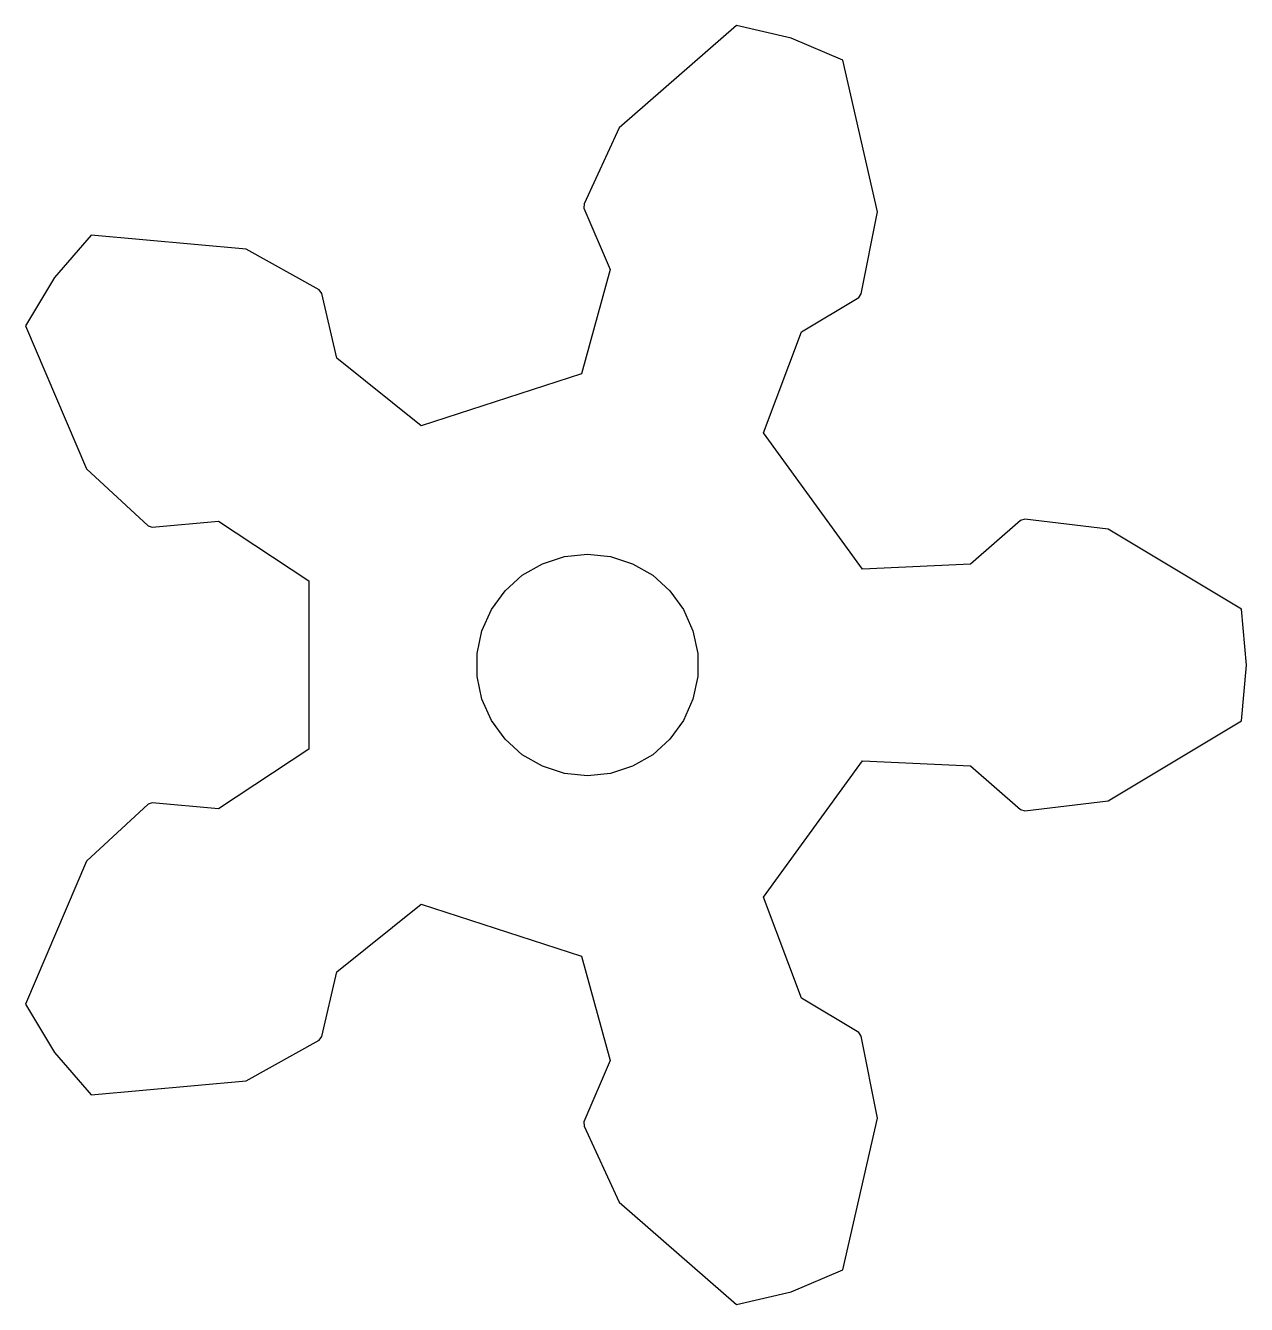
# Model space of a CAD drawing. Header units: metres. Extents: x -7.6 to 8.9, y -8.6 to 8.6.
import ezdxf

# ---------------------------------------------------------------- set-up
doc = ezdxf.new("R2010")
doc.units = ezdxf.units.M

msp = doc.modelspace()

# ---------------------------------------------------------------- linework, layer by layer
for p, q in [((2.014, 8.646), (0.43, 7.263)), ((2.754, 8.476), (2.014, 8.646)), ((3.453, 8.178), (2.754, 8.476)), ((3.921, 6.129), (3.453, 8.178)), ((0.43, 7.263), (-0.047, 6.235)), ((-0.047, 6.235), (-0.048, 6.175)), ((-0.048, 6.175), (0.305, 5.348)), ((3.703, 5.017), (3.921, 6.129)), ((-6.711, 5.811), (-7.211, 5.239)), ((-4.617, 5.623), (-6.711, 5.811)), ((-3.627, 5.072), (-4.617, 5.623)), ((-7.211, 5.239), (-7.6, 4.587)), ((0.305, 5.348), (-0.082, 3.937)), ((-3.591, 5.023), (-3.627, 5.072)), ((-3.39, 4.147), (-3.591, 5.023)), ((3.668, 4.967), (3.703, 5.017)), ((2.896, 4.506), (3.668, 4.967)), ((-7.6, 4.587), (-6.775, 2.654)), ((2.381, 3.137), (2.896, 4.506)), ((-2.248, 3.233), (-3.39, 4.147)), ((-0.082, 3.937), (-2.248, 3.233)), ((3.719, 1.295), (2.381, 3.137)), ((-6.775, 2.654), (-5.944, 1.882)), ((-5.887, 1.863), (-4.992, 1.943)), ((-4.992, 1.943), (-3.77, 1.139)), ((5.858, 1.953), (5.18, 1.362)), ((5.916, 1.971), (5.858, 1.953)), ((7.041, 1.835), (5.916, 1.971)), ((-5.944, 1.882), (-5.887, 1.863)), ((8.845, 0.757), (7.041, 1.835)), ((-0.61, 1.37), (-0.312, 1.467)), ((-0.312, 1.467), (0, 1.5)), ((0, 1.5), (0.312, 1.467)), ((0.312, 1.467), (0.61, 1.37)), ((-1.115, 1.004), (-0.882, 1.214)), ((-0.882, 1.214), (-0.61, 1.37)), ((0.61, 1.37), (0.882, 1.214)), ((0.882, 1.214), (1.115, 1.004)), ((5.18, 1.362), (3.719, 1.295)), ((-3.77, 1.139), (-3.77, -1.139)), ((-1.299, 0.75), (-1.115, 1.004)), ((1.115, 1.004), (1.299, 0.75)), ((-1.427, 0.464), (-1.299, 0.75)), ((1.299, 0.75), (1.427, 0.464)), ((8.913, 0), (8.845, 0.757)), ((-1.492, 0.157), (-1.427, 0.464)), ((1.427, 0.464), (1.492, 0.157)), ((-1.492, -0.157), (-1.492, 0.157)), ((1.492, 0.157), (1.492, -0.157)), ((8.845, -0.757), (8.913, 0)), ((-1.427, -0.464), (-1.492, -0.157)), ((1.492, -0.157), (1.427, -0.464)), ((-1.299, -0.75), (-1.427, -0.464)), ((1.427, -0.464), (1.299, -0.75)), ((-1.115, -1.004), (-1.299, -0.75)), ((1.299, -0.75), (1.115, -1.004)), ((7.041, -1.835), (8.845, -0.757)), ((-0.882, -1.214), (-1.115, -1.004)), ((1.115, -1.004), (0.882, -1.214)), ((-3.77, -1.139), (-4.992, -1.943)), ((-0.61, -1.37), (-0.882, -1.214)), ((-0.312, -1.467), (-0.61, -1.37)), ((0.61, -1.37), (0.312, -1.467)), ((0.882, -1.214), (0.61, -1.37)), ((2.381, -3.137), (3.719, -1.295)), ((3.719, -1.295), (5.18, -1.362)), ((5.18, -1.362), (5.858, -1.953)), ((0, -1.5), (-0.312, -1.467)), ((0.312, -1.467), (0, -1.5)), ((-5.944, -1.882), (-6.775, -2.654)), ((-5.887, -1.863), (-5.944, -1.882)), ((-4.992, -1.943), (-5.887, -1.863)), ((5.916, -1.971), (7.041, -1.835)), ((5.858, -1.953), (5.916, -1.971)), ((-6.775, -2.654), (-7.6, -4.587)), ((-3.39, -4.147), (-2.248, -3.233)), ((-2.248, -3.233), (-0.082, -3.937)), ((2.896, -4.506), (2.381, -3.137)), ((-0.082, -3.937), (0.305, -5.348)), ((-3.591, -5.023), (-3.39, -4.147)), ((-7.6, -4.587), (-7.211, -5.239)), ((3.668, -4.967), (2.896, -4.506)), ((3.703, -5.017), (3.668, -4.967)), ((-4.617, -5.623), (-3.627, -5.072)), ((-3.627, -5.072), (-3.591, -5.023)), ((3.921, -6.129), (3.703, -5.017)), ((-7.211, -5.239), (-6.711, -5.811)), ((0.305, -5.348), (-0.048, -6.175)), ((-6.711, -5.811), (-4.617, -5.623)), ((-0.048, -6.175), (-0.047, -6.235)), ((3.453, -8.178), (3.921, -6.129)), ((-0.047, -6.235), (0.43, -7.263)), ((0.43, -7.263), (2.014, -8.646)), ((2.754, -8.476), (3.453, -8.178)), ((2.014, -8.646), (2.754, -8.476))]:
    msp.add_line(p, q)

doc.saveas('drawing.dxf')
